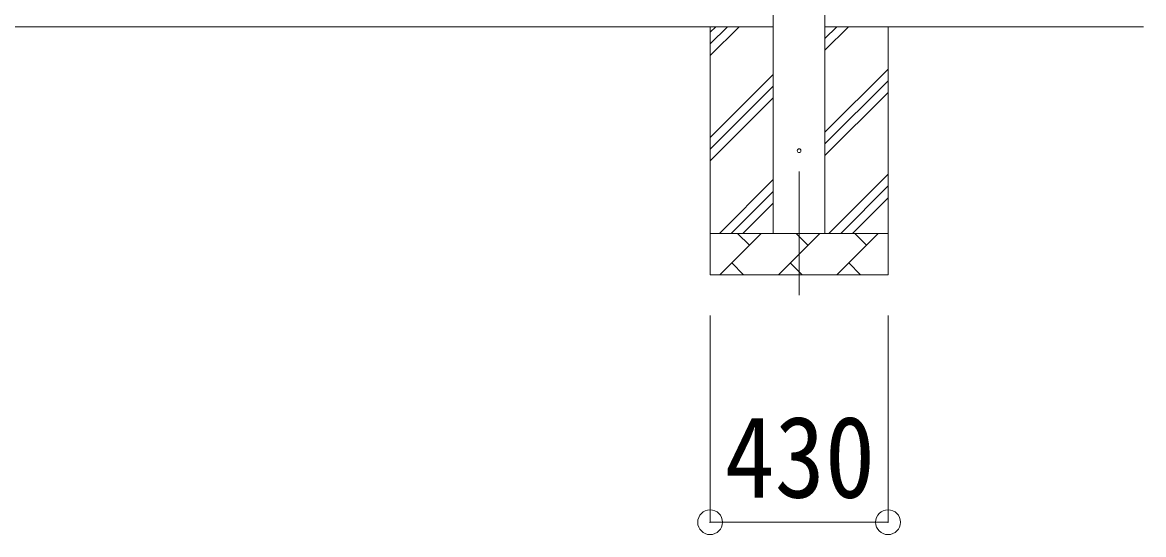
# Model space of a CAD drawing. Units: millimetres at full size, sheet at 1:60; details may follow other scales. Extents: x -16864 to 16864, y -11640 to 11640.
# Drawn here: x -8658 to -5949, y -8838 to -7599 of the extents above; entities that cross this region are included whole.
import ezdxf
from ezdxf.enums import TextEntityAlignment as Align

# ---------------------------------------------------------------- set-up
doc = ezdxf.new("R2010")
doc.units = ezdxf.units.MM
doc.header["$LTSCALE"] = 60
doc.header["$PDMODE"] = 32
doc.header["$PDSIZE"] = 60
doc.linetypes.add('CHAIN1', pattern=[8, 5, -1, 1, -1])
for name, color, linetype, lineweight in [('0-1_Defpoints', 7, 'CHAIN1', 9), ('0-2_TEXT1', 4, 'Continuous', 9), ('0-3_SHAPE', 7, 'Continuous', 9), ('0-8_TABLE1', 6, 'Continuous', 9)]:
    doc.layers.add(name, color=color, linetype=linetype, lineweight=lineweight)
doc.styles.add('ＭＳ ゴシック', font='')
doc.styles.get('ＭＳ ゴシック').set_extended_font_data('MS Gothic')

msp = doc.modelspace()

# ---------------------------------------------------------------- linework, layer by layer
at = {"layer": '0-1_Defpoints'}
msp.add_line((-6781.05, -7959.13), (-6781.05, -8308.13), dxfattribs=at)
at = {"layer": '0-2_TEXT1'}
for p, q in [((-6843.55, -8109.13), (-6843.55, -4609.13)), ((-6718.55, -4609.13), (-6718.55, -8109.13))]:
    msp.add_line(p, q, dxfattribs=at)
msp.add_circle((-6781.05, -7909.13), 4.5, dxfattribs=at)
at = {"layer": '0-3_SHAPE'}
for p, q in [((-6843.55, -7609.13), (-9591.55, -7609.13)), ((-6996.05, -7609.13), (-6996.05, -8209.13)), ((-6996.05, -7622.61), (-6982.57, -7609.13)), ((-6996.05, -7650.9), (-6954.29, -7609.13)), ((-6996.05, -7679.18), (-6926, -7609.13)), ((-6718.55, -7609.13), (-5948.55, -7609.13)), ((-6718.55, -7637.96), (-6689.73, -7609.13)), ((-6718.55, -7666.24), (-6661.45, -7609.13)), ((-6566.05, -7609.13), (-6566.05, -8209.13)), ((-6718.55, -7864.23), (-6566.05, -7711.73)), ((-6996.05, -7877.17), (-6843.55, -7724.67)), ((-6718.55, -7892.51), (-6566.05, -7740.01)), ((-6996.05, -7905.46), (-6843.55, -7752.96)), ((-6718.55, -7920.8), (-6566.05, -7768.3)), ((-6996.05, -7933.74), (-6843.55, -7781.24)), ((-6973.46, -8109.13), (-6843.55, -7979.23)), ((-6708.9, -8109.13), (-6566.05, -7966.29)), ((-6945.17, -8109.13), (-6843.55, -8007.51)), ((-6680.61, -8109.13), (-6566.05, -7994.57)), ((-6916.89, -8109.13), (-6843.55, -8035.8)), ((-6652.33, -8109.13), (-6566.05, -8022.86)), ((-6996.05, -8109.13), (-6566.05, -8109.13)), ((-6972.48, -8209.13), (-6872.48, -8109.13)), ((-6901.03, -8137.68), (-6929.58, -8109.13)), ((-6831.05, -8209.13), (-6731.05, -8109.13)), ((-6759.61, -8137.68), (-6788.16, -8109.13)), ((-6689.63, -8209.13), (-6589.63, -8109.13)), ((-6618.19, -8137.68), (-6646.74, -8109.13)), ((-6943.92, -8180.58), (-6915.37, -8209.13)), ((-6802.5, -8180.58), (-6773.95, -8209.13)), ((-6661.08, -8180.58), (-6632.53, -8209.13)), ((-6566.05, -8209.13), (-6996.05, -8209.13))]:
    msp.add_line(p, q, dxfattribs=at)
at = {"layer": '0-8_TABLE1'}
for p, q in [((-6996.05, -8808.13), (-6996.05, -8308.13)), ((-6566.05, -8808.13), (-6566.05, -8308.13)), ((-6996.05, -8808.13), (-6566.05, -8808.13))]:
    msp.add_line(p, q, dxfattribs=at)
for p in [(-6996.05, -8808.13), (-6566.05, -8808.13)]:
    msp.add_point(p, dxfattribs=at)

# ---------------------------------------------------------------- texts
at = {"layer": '0-8_TABLE1', "color": 7, "style": 'ＭＳ ゴシック', "width": 0.9}
msp.add_text('430', height=197.9, dxfattribs=at).set_placement((-6961.05, -8808.13), align=Align.BOTTOM_LEFT)

doc.saveas('drawing.dxf')
